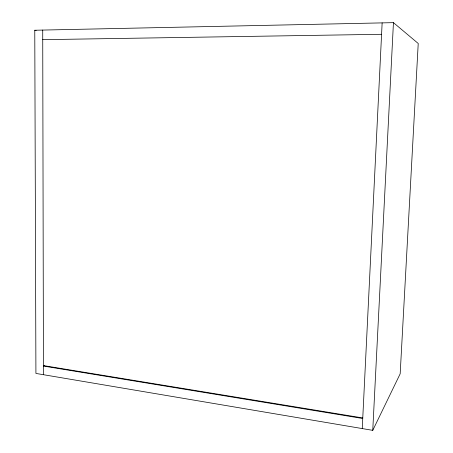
<?xml version="1.0" encoding="UTF-8"?>
<svg xmlns="http://www.w3.org/2000/svg" width="453" height="453" viewBox="0 0 453 453"><rect width="100%" height="100%" fill="white"/><g stroke="black" fill="none" stroke-linecap="round" stroke-linejoin="round"><path stroke-width="0.68" d="M362.247 428.572L382.139 22.888M372.757 430.35L393.447 22.65L34.773 30.243L35.917 373.431L372.757 430.35L400.175 373.799L418.227 43.482L393.447 22.65M44.694 365.429L43.431 366.058L362.74 418.493M42.735 39.666L381.585 34.292M43.431 365.588L362.768 417.943M34.773 30.243L36.161 30.521M42.718 30.074L43.448 374.705"/></g></svg>
